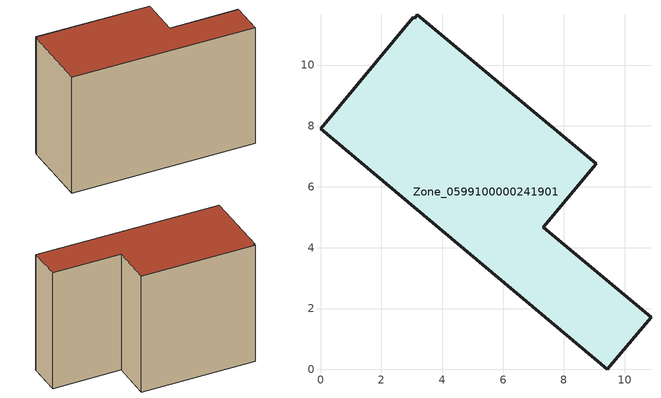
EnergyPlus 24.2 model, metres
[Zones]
Zone_0599100000241901
 floor ground (C_G): 0,7.91 3.05,11.58 3.1,11.55 3.19,11.66 9.06,6.76 7.32,4.67 10.86,1.72 9.42,0 z0
 wall outside (C_F): 9.42,0 10.86,1.72 7.32,4.67 9.06,6.76 3.19,11.66 3.1,11.55 3.05,11.58 0,7.91 9.42,0 z0:8.32
 roof outside (C_R): 3.05,11.58 0,7.91 9.42,0 10.86,1.72 7.32,4.67 9.06,6.76 3.19,11.66 3.1,11.55 z8.32
[BUILDING]
Pand.0599100000241901: North Axis=0; Terrain=City; Loads Convergence Tolerance Value=0.04; Temperature Convergence Tolerance Value=0.4; Solar Distribution=FullExterior; Maximum Number of Warmup Days=25; Minimum Number of Warmup Days=1
[Site:Location]
Rotterdam.The.Hague.AP_ZH_NLD Design_Conditions: Latitude=51.96; Longitude=4.45; Time Zone=1; Elevation=-4.5
[SITE:GROUNDTEMPERATURE:BUILDINGSURFACE]
18, 18, 18, 18, 18, 18, 18, 18, 18, 18, 18, 18
[MATERIAL] Thermal Absorptance=0.9; Solar Absorptance=0.7; Visible Absorptance=0.7
Name | Roughness | Thickness | Conductivity | Density | Specific Heat
G.TI.1946 | MediumSmooth | 0.15 | 1 | 540 | 1210
F.TI.1946 | Rough | 0.3 | 0.857143 | 1920 | 840
R.TI.1946 | MediumRough | 0.2 | 0.1 | 1500 | 1000
[CONSTRUCTION]
C_G: G.TI.1946
C_F: F.TI.1946
C_R: R.TI.1946
[ZONE]
Zone_0599100000241901: Type=1; Multiplier=1; Ceiling Height=Autocalculate; Volume=Autocalculate; Floor Area=autocalculate; Part of Total Floor Area=Yes
[ZONEINFILTRATION:DESIGNFLOWRATE]
Infil_Zone_0599100000241901: Zone or ZoneList or Space or SpaceList=Zone_0599100000241901; Schedule=AlwaysOn; Design Flow Rate Calculation Method=Flow/Area; Flow Rate per Floor Area=0.003; Constant Term Coefficient=1; Temperature Term Coefficient=0; Velocity Term Coefficient=0; Velocity Squared Term Coefficient=0
[HVACTEMPLATE:ZONE:IDEALLOADSAIRSYSTEM]
Zone_0599100000241901: Maximum Heating Supply Air Temperature=50; Minimum Cooling Supply Air Temperature=13; Maximum Heating Supply Air Humidity Ratio=0.0156; Minimum Cooling Supply Air Humidity Ratio=0.0077; Heating Limit=NoLimit; Cooling Limit=NoLimit; Dehumidification Control Type=ConstantSensibleHeatRatio; Cooling Sensible Heat Ratio=0.7; Dehumidification Setpoint=60; Humidification Control Type=None; Humidification Setpoint=30; Outdoor Air Method=None; Outdoor Air Flow Rate per Person=0.00944; Outdoor Air Flow Rate per Zone Floor Area=0; Outdoor Air Flow Rate per Zone=0; Demand Controlled Ventilation Type=None; Outdoor Air Economizer Type=NoEconomizer; Heat Recovery Type=None; Sensible Heat Recovery Effectiveness=0.7; Latent Heat Recovery Effectiveness=0.65
[ZONECONTROL:THERMOSTAT]
ThermostatControl_Zone_0599100000241901: Zone or ZoneList=Zone_0599100000241901; Control Type Schedule=DualSetpointControlType; Control 1=Thermostat_Zone_0599100000241901; Temperature Difference Between Cutout And Setpoint=0
[THERMOSTATSETPOINT:DUALSETPOINT]
Thermostat_Zone_0599100000241901: Heating Setpoint Temperature Schedule=HeatingSetpoint_Zone_0599100000241901; Cooling Setpoint Temperature Schedule=CoolingSetpoint_Zone_0599100000241901
[SCHEDULE:COMPACT]
HeatingSetpoint_Zone_0599100000241901: Through: 12/31, For: AllDays, Until: 24:00, 21
CoolingSetpoint_Zone_0599100000241901: Through: 12/31, For: AllDays, Until: 24:00, 24
DualSetpointControlType: Through: 12/31, For: AllDays, Until: 24:00, 4
AlwaysOn: Through: 12/31, For: AllDays, Until: 24:00, 1
